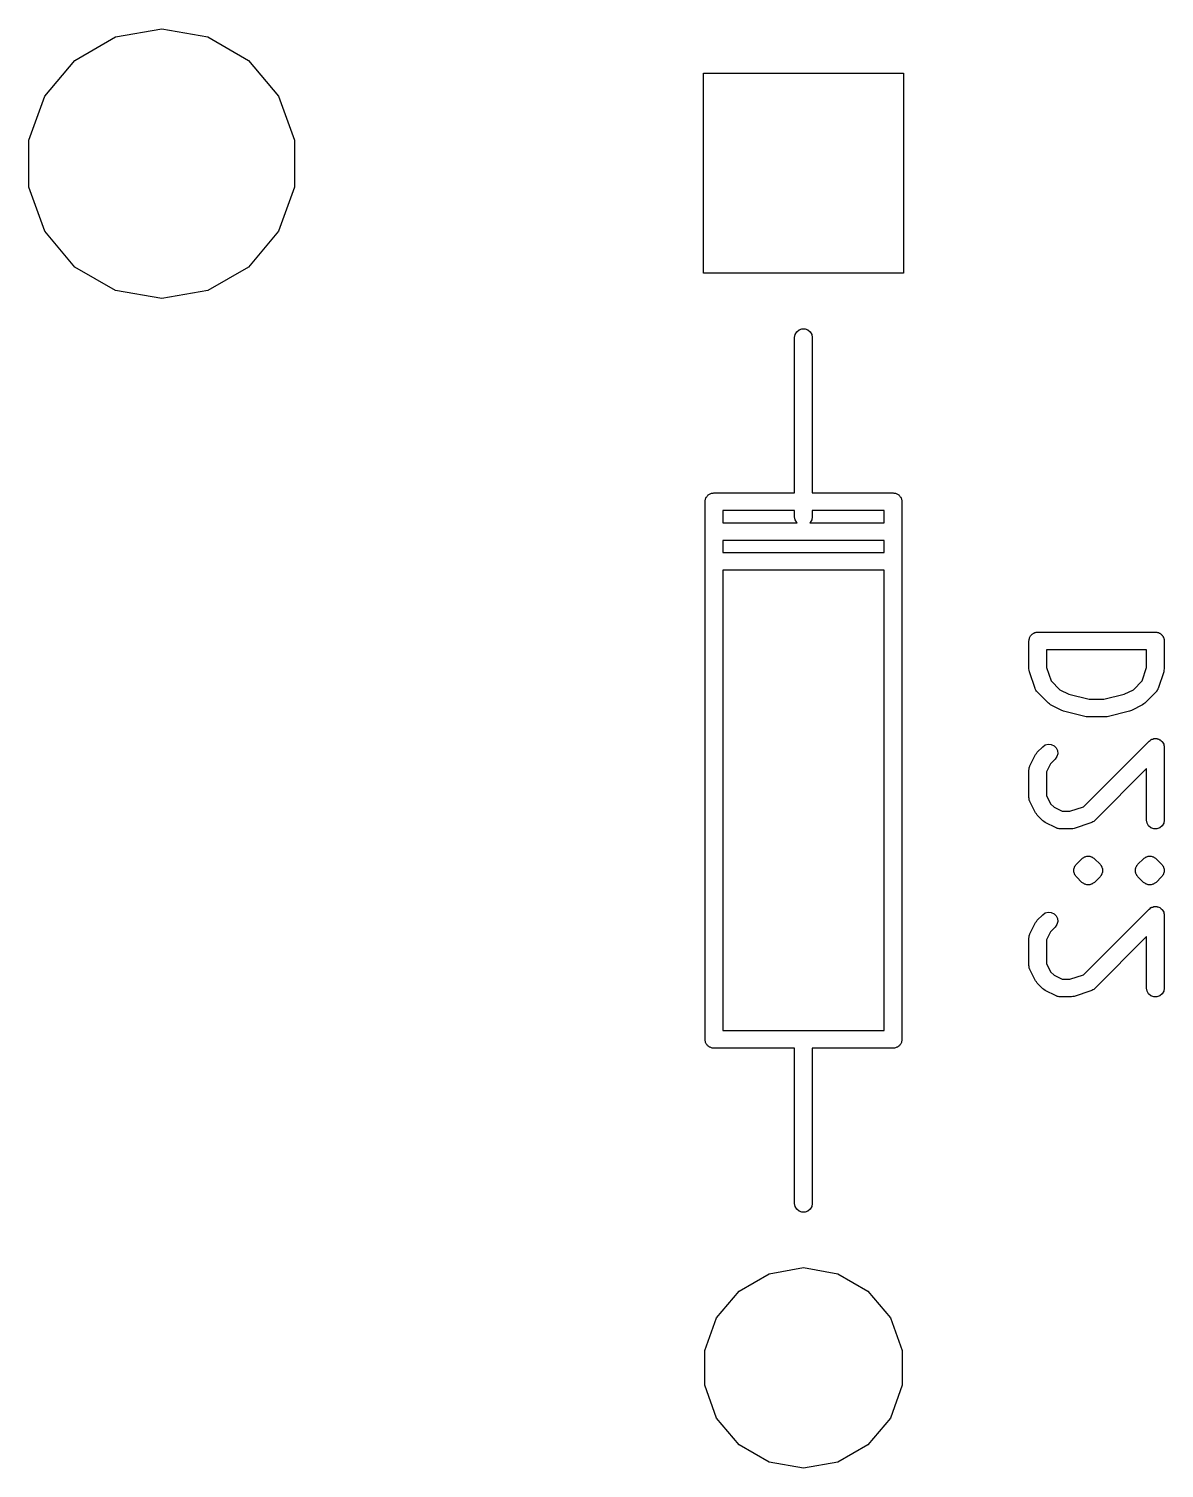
# Model space of a CAD drawing. Extents: x 17 to 274, y -105 to -6.
# Drawn here: x 61.41 to 71.06, y -66.01 to -53.77 of the extents above; entities that cross this region are included whole.
import ezdxf

# ---------------------------------------------------------------- set-up
doc = ezdxf.new("R2010")
doc.units = 0
doc.header["$MEASUREMENT"] = 0
doc.layers.add('BLACK', color=7, linetype='CONTINUOUS')

msp = doc.modelspace()

# ---------------------------------------------------------------- linework, layer by layer
at = {"layer": 'Black'}
for p, q in [((61.8025, -54.0411), (62.1476, -53.8418)), ((62.1476, -53.8418), (62.54, -53.7726)), ((62.54, -53.7726), (62.9324, -53.8418)), ((62.9324, -53.8418), (63.2775, -54.0411)), ((61.5464, -54.3463), (61.8025, -54.0411)), ((63.2775, -54.0411), (63.5336, -54.3463)), ((67.1478, -55.8501), (67.1478, -54.1509)), ((67.1478, -54.1509), (68.8471, -54.1509)), ((68.8471, -54.1509), (68.8471, -55.8501)), ((61.4101, -54.7208), (61.5464, -54.3463)), ((63.5336, -54.3463), (63.6699, -54.7208)), ((61.4101, -55.1192), (61.4101, -54.7208)), ((63.6699, -54.7208), (63.6699, -55.1192)), ((61.5464, -55.4937), (61.4101, -55.1192)), ((63.6699, -55.1192), (63.5336, -55.4937)), ((61.8025, -55.7989), (61.5464, -55.4937)), ((63.5336, -55.4937), (63.2775, -55.7989)), ((62.1476, -55.9982), (61.8025, -55.7989)), ((63.2775, -55.7989), (62.9324, -55.9982)), ((68.8471, -55.8501), (67.1478, -55.8501)), ((62.54, -56.0674), (62.1476, -55.9982)), ((62.9324, -55.9982), (62.54, -56.0674)), ((67.9225, -56.3975), (67.927, -56.3719)), ((67.9225, -57.7195), (67.9225, -56.3975)), ((67.927, -56.3719), (67.94, -56.3493)), ((67.94, -56.3493), (67.96, -56.3326)), ((67.96, -56.3326), (67.9844, -56.3237)), ((67.9844, -56.3237), (68.0105, -56.3237)), ((68.0105, -56.3237), (68.035, -56.3326)), ((68.035, -56.3326), (68.0549, -56.3493)), ((68.0549, -56.3493), (68.0679, -56.3719)), ((68.0679, -56.3719), (68.0725, -56.3975)), ((68.0725, -56.3975), (68.0725, -57.7195)), ((67.1616, -57.7815), (67.1638, -57.7753)), ((67.1638, -57.7753), (67.165, -57.7689)), ((67.165, -57.7689), (67.1683, -57.7632)), ((67.1683, -57.7632), (67.1705, -57.757)), ((67.1705, -57.757), (67.1747, -57.752)), ((67.1747, -57.752), (67.178, -57.7463)), ((67.178, -57.7463), (67.183, -57.7421)), ((67.183, -57.7421), (67.1873, -57.7371)), ((67.1873, -57.7371), (67.1929, -57.7338)), ((67.1929, -57.7338), (67.198, -57.7296)), ((67.198, -57.7296), (67.2041, -57.7273)), ((67.2041, -57.7273), (67.2098, -57.724)), ((67.2098, -57.724), (67.2163, -57.7229)), ((67.2163, -57.7229), (67.2224, -57.7207)), ((67.2224, -57.7207), (67.229, -57.7207)), ((67.229, -57.7207), (67.2355, -57.7195)), ((67.2355, -57.7195), (67.9225, -57.7195)), ((68.0725, -57.7195), (68.7595, -57.7195)), ((68.7595, -57.7195), (68.7659, -57.7207)), ((68.7659, -57.7207), (68.7725, -57.7207)), ((68.7725, -57.7207), (68.7787, -57.7229)), ((68.7787, -57.7229), (68.7851, -57.724)), ((68.7851, -57.724), (68.7908, -57.7273)), ((68.7908, -57.7273), (68.797, -57.7296)), ((68.797, -57.7296), (68.802, -57.7338)), ((68.802, -57.7338), (68.8077, -57.7371)), ((68.8077, -57.7371), (68.8119, -57.7421)), ((68.8119, -57.7421), (68.8169, -57.7463)), ((68.8169, -57.7463), (68.8202, -57.752)), ((68.8202, -57.752), (68.8244, -57.757)), ((68.8244, -57.757), (68.8267, -57.7632)), ((68.8267, -57.7632), (68.8299, -57.7689)), ((68.8299, -57.7689), (68.8311, -57.7753)), ((68.8311, -57.7753), (68.8333, -57.7815)), ((67.1605, -57.7945), (67.1616, -57.7881)), ((67.1605, -62.3665), (67.1605, -57.7945)), ((67.1616, -57.7881), (67.1616, -57.7815)), ((67.3105, -57.8695), (67.3105, -57.9735)), ((67.9225, -57.8695), (67.3105, -57.8695)), ((67.9225, -57.9215), (67.9225, -57.8695)), ((68.0725, -57.8695), (68.0725, -57.9215)), ((68.6845, -57.8695), (68.0725, -57.8695)), ((68.6845, -57.9735), (68.6845, -57.8695)), ((68.8333, -57.7815), (68.8333, -57.7881)), ((68.8333, -57.7881), (68.8345, -57.7945)), ((68.8345, -57.7945), (68.8345, -62.3665)), ((67.3105, -57.9735), (67.9445, -57.9735)), ((67.927, -57.9472), (67.9225, -57.9215)), ((67.94, -57.9697), (67.927, -57.9472)), ((67.9445, -57.9735), (67.94, -57.9697)), ((68.0549, -57.9697), (68.0504, -57.9735)), ((68.0504, -57.9735), (68.6845, -57.9735)), ((68.0679, -57.9472), (68.0549, -57.9697)), ((68.0725, -57.9215), (68.0679, -57.9472)), ((67.3105, -58.1235), (67.3105, -58.2275)), ((68.6845, -58.1235), (67.3105, -58.1235)), ((68.6845, -58.2275), (68.6845, -58.1235)), ((67.3105, -58.2275), (68.6845, -58.2275)), ((67.3105, -58.3775), (67.3105, -62.2915)), ((68.6845, -58.3775), (67.3105, -58.3775)), ((68.6845, -62.2915), (68.6845, -58.3775)), ((69.9148, -58.9781), (69.916, -58.9717)), ((69.9148, -59.2162), (69.9148, -58.9781)), ((69.916, -58.9651), (69.9182, -58.9589)), ((69.916, -58.9717), (69.916, -58.9651)), ((69.9182, -58.9589), (69.9194, -58.9525)), ((69.9194, -58.9525), (69.9226, -58.9468)), ((69.9226, -58.9468), (69.9249, -58.9406)), ((69.9249, -58.9406), (69.9291, -58.9356)), ((69.9291, -58.9356), (69.9324, -58.9299)), ((69.9324, -58.9299), (69.9374, -58.9257)), ((69.9374, -58.9257), (69.9416, -58.9207)), ((69.9416, -58.9207), (69.9473, -58.9174)), ((69.9473, -58.9174), (69.9523, -58.9132)), ((69.9523, -58.9132), (69.9585, -58.9109)), ((69.9585, -58.9109), (69.9642, -58.9077)), ((69.9642, -58.9077), (69.9706, -58.9065)), ((69.9706, -58.9065), (69.9768, -58.9043)), ((69.9768, -58.9043), (69.9834, -58.9043)), ((69.9834, -58.9043), (69.9898, -58.9031)), ((69.9898, -58.9031), (70.9898, -58.9031)), ((70.9898, -58.9031), (70.9963, -58.9043)), ((70.9963, -58.9043), (71.0029, -58.9043)), ((71.0029, -58.9043), (71.009, -58.9065)), ((71.009, -58.9065), (71.0155, -58.9077)), ((71.0155, -58.9077), (71.0212, -58.9109)), ((71.0212, -58.9109), (71.0273, -58.9132)), ((71.0273, -58.9132), (71.0324, -58.9174)), ((71.0324, -58.9174), (71.038, -58.9207)), ((71.038, -58.9207), (71.0423, -58.9257)), ((71.0423, -58.9257), (71.0473, -58.9299)), ((71.0473, -58.9299), (71.0506, -58.9356)), ((71.0506, -58.9356), (71.0548, -58.9406)), ((71.0548, -58.9406), (71.057, -58.9468)), ((71.057, -58.9468), (71.0603, -58.9525)), ((71.0603, -58.9525), (71.0615, -58.9589)), ((71.0615, -58.9589), (71.0637, -58.9651)), ((71.0637, -58.9651), (71.0637, -58.9717)), ((71.0637, -58.9717), (71.0648, -58.9781)), ((71.0648, -58.9781), (71.0648, -59.2162)), ((70.0648, -59.0531), (70.0648, -59.2041)), ((70.9148, -59.0531), (70.0648, -59.0531)), ((70.9148, -59.2041), (70.9148, -59.0531)), ((69.9169, -59.2281), (69.9148, -59.2162)), ((69.9187, -59.24), (69.9169, -59.2281)), ((69.9663, -59.3828), (69.9187, -59.24)), ((70.0648, -59.2041), (70.103, -59.3186)), ((70.8767, -59.3186), (70.9148, -59.2041)), ((71.061, -59.24), (71.0134, -59.3828)), ((71.0628, -59.2281), (71.061, -59.24)), ((71.0648, -59.2162), (71.0628, -59.2281)), ((70.103, -59.3186), (70.1771, -59.3927)), ((70.8026, -59.3927), (70.8767, -59.3186)), ((69.9684, -59.3866), (69.9663, -59.3828)), ((69.9695, -59.3908), (69.9684, -59.3866)), ((69.9745, -59.398), (69.9695, -59.3908)), ((69.9787, -59.4057), (69.9745, -59.398)), ((69.9819, -59.4086), (69.9787, -59.4057)), ((69.9844, -59.4121), (69.9819, -59.4086)), ((70.0797, -59.5074), (69.9844, -59.4121)), ((70.1771, -59.3927), (70.2541, -59.4312)), ((70.2541, -59.4312), (70.4276, -59.4746)), ((70.4276, -59.4746), (70.552, -59.4746)), ((70.552, -59.4746), (70.7256, -59.4312)), ((70.7256, -59.4312), (70.8026, -59.3927)), ((70.9953, -59.4121), (70.9, -59.5074)), ((70.9977, -59.4086), (70.9953, -59.4121)), ((71.001, -59.4057), (70.9977, -59.4086)), ((71.0052, -59.398), (71.001, -59.4057)), ((71.0102, -59.3908), (71.0052, -59.398)), ((71.0113, -59.3866), (71.0102, -59.3908)), ((71.0134, -59.3828), (71.0113, -59.3866)), ((70.0895, -59.5143), (70.0797, -59.5074)), ((70.0992, -59.5214), (70.0895, -59.5143)), ((70.1944, -59.569), (70.0992, -59.5214)), ((70.2023, -59.5714), (70.1944, -59.569)), ((70.2097, -59.5747), (70.2023, -59.5714)), ((70.4002, -59.6223), (70.2097, -59.5747)), ((70.7699, -59.5747), (70.5795, -59.6223)), ((70.7774, -59.5714), (70.7699, -59.5747)), ((70.7853, -59.569), (70.7774, -59.5714)), ((70.8805, -59.5214), (70.7853, -59.569)), ((70.8902, -59.5142), (70.8805, -59.5214)), ((70.9, -59.5074), (70.8902, -59.5142)), ((70.4094, -59.623), (70.4002, -59.6223)), ((70.4184, -59.6246), (70.4094, -59.623)), ((70.5613, -59.6246), (70.4184, -59.6246)), ((70.5703, -59.623), (70.5613, -59.6246)), ((70.5795, -59.6223), (70.5703, -59.623)), ((70.0534, -59.8625), (70.0785, -59.8558)), ((70.0785, -59.8558), (70.1045, -59.8581)), ((70.3779, -60.3888), (70.9368, -59.8299)), ((70.9368, -59.8299), (70.9448, -59.8242)), ((70.9448, -59.8242), (70.9523, -59.8179)), ((70.9523, -59.8179), (70.9554, -59.8168)), ((70.9554, -59.8168), (70.9581, -59.8149)), ((70.9581, -59.8149), (70.9676, -59.8124)), ((70.9676, -59.8124), (70.9768, -59.809)), ((70.9768, -59.809), (70.9801, -59.809)), ((70.9801, -59.809), (70.9833, -59.8082)), ((70.9833, -59.8082), (70.9931, -59.809)), ((70.9931, -59.809), (71.0029, -59.809)), ((71.0029, -59.809), (71.006, -59.8102)), ((71.006, -59.8102), (71.0093, -59.8105)), ((71.0093, -59.8105), (71.0181, -59.8146)), ((71.0181, -59.8146), (71.0273, -59.8179)), ((71.0273, -59.8179), (71.0299, -59.8201)), ((71.0299, -59.8201), (71.0329, -59.8215)), ((71.0329, -59.8215), (71.0398, -59.8284)), ((71.0398, -59.8284), (71.0473, -59.8347)), ((71.0473, -59.8347), (71.0489, -59.8375)), ((71.0489, -59.8375), (71.0513, -59.8399)), ((71.0513, -59.8399), (71.0554, -59.8488)), ((71.0554, -59.8488), (71.0603, -59.8572)), ((71.0603, -59.8572), (71.0609, -59.8605)), ((69.9228, -60.0398), (69.9704, -59.9446)), ((69.9704, -59.9446), (69.9775, -59.9349)), ((69.9775, -59.9349), (69.9844, -59.9251)), ((69.9844, -59.9251), (70.032, -59.8775)), ((70.032, -59.8775), (70.0534, -59.8625)), ((70.1045, -59.8581), (70.1281, -59.8691)), ((70.1281, -59.8691), (70.1465, -59.8875)), ((70.1531, -59.9622), (70.1381, -59.9836)), ((70.1465, -59.8875), (70.1575, -59.9111)), ((70.1598, -59.9371), (70.1531, -59.9622)), ((70.1575, -59.9111), (70.1598, -59.9371)), ((71.0609, -59.8605), (71.0623, -59.8635)), ((71.0623, -59.8635), (71.0631, -59.8733)), ((71.0631, -59.8733), (71.0648, -59.8829)), ((71.0648, -59.8829), (71.0648, -60.5019)), ((69.9148, -60.0734), (69.9156, -60.0691)), ((69.9148, -60.3115), (69.9148, -60.0734)), ((69.9153, -60.0648), (69.9178, -60.0564)), ((69.9156, -60.0691), (69.9153, -60.0648)), ((69.9178, -60.0564), (69.9194, -60.0477)), ((69.9194, -60.0477), (69.9215, -60.044)), ((69.9215, -60.044), (69.9228, -60.0398)), ((70.0991, -60.0226), (70.0648, -60.0911)), ((70.0648, -60.0911), (70.0648, -60.2938)), ((70.1381, -59.9836), (70.0991, -60.0226)), ((70.9148, -60.064), (70.4714, -60.5074)), ((70.9148, -60.5019), (70.9148, -60.064)), ((69.9156, -60.3157), (69.9148, -60.3115)), ((69.9153, -60.32), (69.9156, -60.3157)), ((69.9178, -60.3285), (69.9153, -60.32)), ((69.9194, -60.3371), (69.9178, -60.3285)), ((69.9215, -60.3409), (69.9194, -60.3371)), ((69.9228, -60.345), (69.9215, -60.3409)), ((69.9704, -60.4403), (69.9228, -60.345)), ((70.0648, -60.2938), (70.0991, -60.3623)), ((69.9775, -60.4499), (69.9704, -60.4403)), ((69.9844, -60.4597), (69.9775, -60.4499)), ((70.032, -60.5074), (69.9844, -60.4597)), ((70.0991, -60.3623), (70.1295, -60.3927)), ((70.1295, -60.3927), (70.198, -60.4269)), ((70.198, -60.4269), (70.2634, -60.4269)), ((70.2634, -60.4269), (70.3779, -60.3888)), ((70.0419, -60.5142), (70.032, -60.5074)), ((70.0515, -60.5214), (70.0419, -60.5142)), ((70.1468, -60.569), (70.0515, -60.5214)), ((70.1509, -60.5703), (70.1468, -60.569)), ((70.1547, -60.5724), (70.1509, -60.5703)), ((70.1633, -60.574), (70.1547, -60.5724)), ((70.1717, -60.5765), (70.1633, -60.574)), ((70.1761, -60.5762), (70.1717, -60.5765)), ((70.1803, -60.5769), (70.1761, -60.5762)), ((70.2756, -60.5769), (70.1803, -60.5769)), ((70.2874, -60.5749), (70.2756, -60.5769)), ((70.2993, -60.5731), (70.2874, -60.5749)), ((70.4421, -60.5255), (70.2993, -60.5731)), ((70.4459, -60.5234), (70.4421, -60.5255)), ((70.4501, -60.5223), (70.4459, -60.5234)), ((70.4573, -60.5173), (70.4501, -60.5223)), ((70.465, -60.5131), (70.4573, -60.5173)), ((70.4679, -60.5098), (70.465, -60.5131)), ((70.4714, -60.5074), (70.4679, -60.5098)), ((70.9194, -60.5276), (70.9148, -60.5019)), ((70.9324, -60.5502), (70.9194, -60.5276)), ((70.9523, -60.5669), (70.9324, -60.5502)), ((70.9768, -60.5758), (70.9523, -60.5669)), ((71.0029, -60.5758), (70.9768, -60.5758)), ((71.0273, -60.5669), (71.0029, -60.5758)), ((71.0473, -60.5502), (71.0273, -60.5669)), ((71.0603, -60.5276), (71.0473, -60.5502)), ((71.0648, -60.5019), (71.0603, -60.5276)), ((70.3178, -60.8775), (70.3654, -60.8299)), ((70.3654, -60.8299), (70.3708, -60.8261)), ((70.3708, -60.8261), (70.3754, -60.8215)), ((70.3754, -60.8215), (70.3813, -60.8187)), ((70.3813, -60.8187), (70.3867, -60.8149)), ((70.3867, -60.8149), (70.3931, -60.8132)), ((70.3931, -60.8132), (70.399, -60.8105)), ((70.399, -60.8105), (70.4055, -60.8099)), ((70.4055, -60.8099), (70.4119, -60.8082)), ((70.4119, -60.8082), (70.4184, -60.8088)), ((70.4184, -60.8088), (70.4249, -60.8082)), ((70.4249, -60.8082), (70.4313, -60.8099)), ((70.4313, -60.8099), (70.4378, -60.8105)), ((70.4378, -60.8105), (70.4438, -60.8132)), ((70.4438, -60.8132), (70.4501, -60.8149)), ((70.4501, -60.8149), (70.4555, -60.8187)), ((70.4555, -60.8187), (70.4614, -60.8215)), ((70.4614, -60.8215), (70.4661, -60.8261)), ((70.4661, -60.8261), (70.4714, -60.8299)), ((70.4714, -60.8299), (70.5191, -60.8775)), ((70.8416, -60.8775), (70.8892, -60.8299)), ((70.8892, -60.8299), (70.8946, -60.8261)), ((70.8946, -60.8261), (70.8992, -60.8215)), ((70.8992, -60.8215), (70.9052, -60.8187)), ((70.9052, -60.8187), (70.9105, -60.8149)), ((70.9105, -60.8149), (70.9169, -60.8132)), ((70.9169, -60.8132), (70.9228, -60.8105)), ((70.9228, -60.8105), (70.9294, -60.8099)), ((70.9294, -60.8099), (70.9357, -60.8082)), ((70.9357, -60.8082), (70.9422, -60.8088)), ((70.9422, -60.8088), (70.9488, -60.8082)), ((70.9488, -60.8082), (70.9551, -60.8099)), ((70.9551, -60.8099), (70.9616, -60.8105)), ((70.9616, -60.8105), (70.9676, -60.8132)), ((70.9676, -60.8132), (70.9739, -60.8149)), ((70.9739, -60.8149), (70.9793, -60.8187)), ((70.9793, -60.8187), (70.9852, -60.8215)), ((70.9852, -60.8215), (70.9899, -60.8261)), ((70.9899, -60.8261), (70.9953, -60.8299)), ((70.9953, -60.8299), (71.0429, -60.8775)), ((70.2961, -60.924), (70.2969, -60.9208)), ((70.2967, -60.9305), (70.2961, -60.924)), ((70.2961, -60.9371), (70.2967, -60.9305)), ((70.2969, -60.9402), (70.2961, -60.9371)), ((70.2969, -60.9175), (70.2981, -60.9144)), ((70.2969, -60.9208), (70.2969, -60.9175)), ((70.2969, -60.9435), (70.2969, -60.9402)), ((70.2981, -60.9466), (70.2969, -60.9435)), ((70.2981, -60.9144), (70.2983, -60.9111)), ((70.2983, -60.9499), (70.2981, -60.9466)), ((70.2983, -60.9111), (70.3011, -60.9052)), ((70.3011, -60.9559), (70.2983, -60.9499)), ((70.3011, -60.9052), (70.3028, -60.8988)), ((70.3028, -60.9622), (70.3011, -60.9559)), ((70.3028, -60.8988), (70.3047, -60.8961)), ((70.3047, -60.8961), (70.3058, -60.893)), ((70.3058, -60.893), (70.308, -60.8905)), ((70.308, -60.8905), (70.3094, -60.8875)), ((70.3094, -60.8875), (70.314, -60.8829)), ((70.314, -60.8829), (70.3178, -60.8775)), ((70.5191, -60.8775), (70.5228, -60.8829)), ((70.5228, -60.8829), (70.5275, -60.8875)), ((70.5275, -60.8875), (70.5289, -60.8905)), ((70.5289, -60.8905), (70.531, -60.893)), ((70.531, -60.893), (70.5321, -60.8961)), ((70.5321, -60.8961), (70.534, -60.8988)), ((70.534, -60.8988), (70.5357, -60.9052)), ((70.5357, -60.9559), (70.534, -60.9622)), ((70.5357, -60.9052), (70.5385, -60.9111)), ((70.5385, -60.9499), (70.5357, -60.9559)), ((70.5385, -60.9111), (70.5388, -60.9144)), ((70.5388, -60.9466), (70.5385, -60.9499)), ((70.5388, -60.9144), (70.5399, -60.9175)), ((70.5399, -60.9435), (70.5388, -60.9466)), ((70.5399, -60.9175), (70.5399, -60.9208)), ((70.5399, -60.9208), (70.5407, -60.924)), ((70.5407, -60.9371), (70.5399, -60.9402)), ((70.5399, -60.9402), (70.5399, -60.9435)), ((70.5407, -60.924), (70.5402, -60.9305)), ((70.5402, -60.9305), (70.5407, -60.9371)), ((70.8199, -60.924), (70.8207, -60.9208)), ((70.8205, -60.9305), (70.8199, -60.924)), ((70.8199, -60.9371), (70.8205, -60.9305)), ((70.8207, -60.9402), (70.8199, -60.9371)), ((70.8207, -60.9175), (70.8219, -60.9144)), ((70.8207, -60.9208), (70.8207, -60.9175)), ((70.8207, -60.9435), (70.8207, -60.9402)), ((70.8219, -60.9466), (70.8207, -60.9435)), ((70.8219, -60.9144), (70.8222, -60.9111)), ((70.8222, -60.9499), (70.8219, -60.9466)), ((70.8222, -60.9111), (70.8249, -60.9052)), ((70.8249, -60.9559), (70.8222, -60.9499)), ((70.8249, -60.9052), (70.8266, -60.8988)), ((70.8266, -60.9622), (70.8249, -60.9559)), ((70.8266, -60.8988), (70.8285, -60.8961)), ((70.8285, -60.8961), (70.8297, -60.893)), ((70.8297, -60.893), (70.8318, -60.8905)), ((70.8318, -60.8905), (70.8332, -60.8875)), ((70.8332, -60.8875), (70.8378, -60.8829)), ((70.8378, -60.8829), (70.8416, -60.8775)), ((71.0429, -60.8775), (71.0466, -60.8829)), ((71.0466, -60.8829), (71.0513, -60.8875)), ((71.0513, -60.8875), (71.0527, -60.8905)), ((71.0527, -60.8905), (71.0548, -60.893)), ((71.0548, -60.893), (71.0559, -60.8961)), ((71.0559, -60.8961), (71.0578, -60.8988)), ((71.0578, -60.8988), (71.0595, -60.9052)), ((71.0595, -60.9559), (71.0578, -60.9622)), ((71.0595, -60.9052), (71.0623, -60.9111)), ((71.0623, -60.9499), (71.0595, -60.9559)), ((71.0623, -60.9111), (71.0626, -60.9144)), ((71.0626, -60.9466), (71.0623, -60.9499)), ((71.0626, -60.9144), (71.0637, -60.9175)), ((71.0637, -60.9435), (71.0626, -60.9466)), ((71.0637, -60.9175), (71.0637, -60.9208)), ((71.0637, -60.9208), (71.0646, -60.924)), ((71.0646, -60.9371), (71.0637, -60.9402)), ((71.0637, -60.9402), (71.0637, -60.9435)), ((71.0646, -60.924), (71.064, -60.9305)), ((71.064, -60.9305), (71.0646, -60.9371)), ((70.3047, -60.9649), (70.3028, -60.9622)), ((70.3058, -60.968), (70.3047, -60.9649)), ((70.308, -60.9705), (70.3058, -60.968)), ((70.3094, -60.9735), (70.308, -60.9705)), ((70.314, -60.9782), (70.3094, -60.9735)), ((70.3178, -60.9836), (70.314, -60.9782)), ((70.3654, -61.0312), (70.3178, -60.9836)), ((70.3708, -61.0349), (70.3654, -61.0312)), ((70.3754, -61.0396), (70.3708, -61.0349)), ((70.3813, -61.0423), (70.3754, -61.0396)), ((70.3867, -61.0461), (70.3813, -61.0423)), ((70.3931, -61.0478), (70.3867, -61.0461)), ((70.399, -61.0506), (70.3931, -61.0478)), ((70.4055, -61.0512), (70.399, -61.0506)), ((70.4119, -61.0529), (70.4055, -61.0512)), ((70.4184, -61.0523), (70.4119, -61.0529)), ((70.4249, -61.0529), (70.4184, -61.0523)), ((70.4313, -61.0512), (70.4249, -61.0529)), ((70.4378, -61.0506), (70.4313, -61.0512)), ((70.4438, -61.0478), (70.4378, -61.0506)), ((70.4501, -61.0461), (70.4438, -61.0478)), ((70.4555, -61.0423), (70.4501, -61.0461)), ((70.4614, -61.0396), (70.4555, -61.0423)), ((70.4661, -61.0349), (70.4614, -61.0396)), ((70.4714, -61.0312), (70.4661, -61.0349)), ((70.5191, -60.9836), (70.4714, -61.0312)), ((70.5228, -60.9782), (70.5191, -60.9836)), ((70.5275, -60.9735), (70.5228, -60.9782)), ((70.5289, -60.9705), (70.5275, -60.9735)), ((70.531, -60.968), (70.5289, -60.9705)), ((70.5321, -60.9649), (70.531, -60.968)), ((70.534, -60.9622), (70.5321, -60.9649)), ((70.8285, -60.9649), (70.8266, -60.9622)), ((70.8297, -60.968), (70.8285, -60.9649)), ((70.8318, -60.9705), (70.8297, -60.968)), ((70.8332, -60.9735), (70.8318, -60.9705)), ((70.8378, -60.9782), (70.8332, -60.9735)), ((70.8416, -60.9836), (70.8378, -60.9782)), ((70.8892, -61.0312), (70.8416, -60.9836)), ((70.8946, -61.0349), (70.8892, -61.0312)), ((70.8992, -61.0396), (70.8946, -61.0349)), ((70.9052, -61.0423), (70.8992, -61.0396)), ((70.9105, -61.0461), (70.9052, -61.0423)), ((70.9169, -61.0478), (70.9105, -61.0461)), ((70.9228, -61.0506), (70.9169, -61.0478)), ((70.9294, -61.0512), (70.9228, -61.0506)), ((70.9357, -61.0529), (70.9294, -61.0512)), ((70.9422, -61.0523), (70.9357, -61.0529)), ((70.9488, -61.0529), (70.9422, -61.0523)), ((70.9551, -61.0512), (70.9488, -61.0529)), ((70.9616, -61.0506), (70.9551, -61.0512)), ((70.9676, -61.0478), (70.9616, -61.0506)), ((70.9739, -61.0461), (70.9676, -61.0478)), ((70.9793, -61.0423), (70.9739, -61.0461)), ((70.9852, -61.0396), (70.9793, -61.0423)), ((70.9899, -61.0349), (70.9852, -61.0396)), ((70.9953, -61.0312), (70.9899, -61.0349)), ((71.0429, -60.9836), (70.9953, -61.0312)), ((71.0466, -60.9782), (71.0429, -60.9836)), ((71.0513, -60.9735), (71.0466, -60.9782)), ((71.0527, -60.9705), (71.0513, -60.9735)), ((71.0548, -60.968), (71.0527, -60.9705)), ((71.0559, -60.9649), (71.0548, -60.968)), ((71.0578, -60.9622), (71.0559, -60.9649)), ((69.9844, -61.3537), (70.032, -61.3061)), ((70.032, -61.3061), (70.0534, -61.2911)), ((70.0534, -61.2911), (70.0785, -61.2844)), ((70.0785, -61.2844), (70.1045, -61.2866)), ((70.1045, -61.2866), (70.1281, -61.2977)), ((70.1281, -61.2977), (70.1465, -61.3161)), ((70.1465, -61.3161), (70.1575, -61.3397)), ((70.3779, -61.8173), (70.9368, -61.2584)), ((70.9368, -61.2584), (70.9448, -61.2528)), ((70.9448, -61.2528), (70.9523, -61.2465)), ((70.9523, -61.2465), (70.9554, -61.2454)), ((70.9554, -61.2454), (70.9581, -61.2435)), ((70.9581, -61.2435), (70.9676, -61.241)), ((70.9676, -61.241), (70.9768, -61.2376)), ((70.9768, -61.2376), (70.9801, -61.2376)), ((70.9801, -61.2376), (70.9833, -61.2368)), ((70.9833, -61.2368), (70.9931, -61.2376)), ((70.9931, -61.2376), (71.0029, -61.2376)), ((71.0029, -61.2376), (71.006, -61.2387)), ((71.006, -61.2387), (71.0093, -61.239)), ((71.0093, -61.239), (71.0181, -61.2432)), ((71.0181, -61.2432), (71.0273, -61.2465)), ((71.0273, -61.2465), (71.0299, -61.2486)), ((71.0299, -61.2486), (71.0329, -61.25)), ((71.0329, -61.25), (71.0398, -61.257)), ((71.0398, -61.257), (71.0473, -61.2633)), ((71.0473, -61.2633), (71.0489, -61.2661)), ((71.0489, -61.2661), (71.0513, -61.2685)), ((71.0513, -61.2685), (71.0554, -61.2773)), ((71.0554, -61.2773), (71.0603, -61.2858)), ((71.0603, -61.2858), (71.0609, -61.2891)), ((71.0609, -61.2891), (71.0623, -61.2921)), ((71.0623, -61.2921), (71.0631, -61.3018)), ((71.0631, -61.3018), (71.0648, -61.3115)), ((71.0648, -61.3115), (71.0648, -61.9305)), ((69.9228, -61.4684), (69.9704, -61.3732)), ((69.9704, -61.3732), (69.9775, -61.3635)), ((69.9775, -61.3635), (69.9844, -61.3537)), ((70.1381, -61.4121), (70.0991, -61.4511)), ((70.1531, -61.3908), (70.1381, -61.4121)), ((70.1598, -61.3656), (70.1531, -61.3908)), ((70.1575, -61.3397), (70.1598, -61.3656)), ((69.9148, -61.5019), (69.9156, -61.4977)), ((69.9148, -61.74), (69.9148, -61.5019)), ((69.9153, -61.4934), (69.9178, -61.485)), ((69.9156, -61.4977), (69.9153, -61.4934)), ((69.9178, -61.485), (69.9194, -61.4763)), ((69.9194, -61.4763), (69.9215, -61.4725)), ((69.9215, -61.4725), (69.9228, -61.4684)), ((70.0991, -61.4511), (70.0648, -61.5197)), ((70.0648, -61.5197), (70.0648, -61.7223)), ((70.9148, -61.4925), (70.4714, -61.9359)), ((70.9148, -61.9305), (70.9148, -61.4925)), ((69.9156, -61.7443), (69.9148, -61.74)), ((69.9153, -61.7486), (69.9156, -61.7443)), ((69.9178, -61.757), (69.9153, -61.7486)), ((69.9194, -61.7657), (69.9178, -61.757)), ((69.9215, -61.7694), (69.9194, -61.7657)), ((69.9228, -61.7736), (69.9215, -61.7694)), ((69.9704, -61.8688), (69.9228, -61.7736)), ((70.0648, -61.7223), (70.0991, -61.7909)), ((70.0991, -61.7909), (70.1295, -61.8213)), ((69.9775, -61.8785), (69.9704, -61.8688)), ((69.9844, -61.8883), (69.9775, -61.8785)), ((70.032, -61.9359), (69.9844, -61.8883)), ((70.0419, -61.9428), (70.032, -61.9359)), ((70.1295, -61.8213), (70.198, -61.8555)), ((70.198, -61.8555), (70.2634, -61.8555)), ((70.2634, -61.8555), (70.3779, -61.8173)), ((70.4679, -61.9384), (70.465, -61.9416)), ((70.4714, -61.9359), (70.4679, -61.9384)), ((70.9194, -61.9562), (70.9148, -61.9305)), ((71.0648, -61.9305), (71.0603, -61.9562)), ((70.0515, -61.95), (70.0419, -61.9428)), ((70.1468, -61.9976), (70.0515, -61.95)), ((70.1509, -61.9988), (70.1468, -61.9976)), ((70.1547, -62.001), (70.1509, -61.9988)), ((70.1633, -62.0025), (70.1547, -62.001)), ((70.1717, -62.005), (70.1633, -62.0025)), ((70.1761, -62.0048), (70.1717, -62.005)), ((70.1803, -62.0055), (70.1761, -62.0048)), ((70.2756, -62.0055), (70.1803, -62.0055)), ((70.2874, -62.0034), (70.2756, -62.0055)), ((70.2993, -62.0017), (70.2874, -62.0034)), ((70.4421, -61.9541), (70.2993, -62.0017)), ((70.4459, -61.952), (70.4421, -61.9541)), ((70.4501, -61.9509), (70.4459, -61.952)), ((70.4573, -61.9458), (70.4501, -61.9509)), ((70.465, -61.9416), (70.4573, -61.9458)), ((70.9324, -61.9787), (70.9194, -61.9562)), ((70.9523, -61.9955), (70.9324, -61.9787)), ((70.9768, -62.0044), (70.9523, -61.9955)), ((71.0029, -62.0044), (70.9768, -62.0044)), ((71.0273, -61.9955), (71.0029, -62.0044)), ((71.0473, -61.9787), (71.0273, -61.9955)), ((71.0603, -61.9562), (71.0473, -61.9787)), ((67.3105, -62.2915), (68.6845, -62.2915)), ((67.1616, -62.373), (67.1605, -62.3665)), ((67.1616, -62.3795), (67.1616, -62.373)), ((67.1638, -62.3857), (67.1616, -62.3795)), ((67.165, -62.3922), (67.1638, -62.3857)), ((67.1683, -62.3979), (67.165, -62.3922)), ((67.1705, -62.404), (67.1683, -62.3979)), ((67.1747, -62.409), (67.1705, -62.404)), ((67.178, -62.4147), (67.1747, -62.409)), ((67.183, -62.4189), (67.178, -62.4147)), ((67.1873, -62.424), (67.183, -62.4189)), ((67.1929, -62.4273), (67.1873, -62.424)), ((67.198, -62.4315), (67.1929, -62.4273)), ((68.802, -62.4273), (68.797, -62.4315)), ((68.8077, -62.424), (68.802, -62.4273)), ((68.8119, -62.4189), (68.8077, -62.424)), ((68.8169, -62.4147), (68.8119, -62.4189)), ((68.8202, -62.409), (68.8169, -62.4147)), ((68.8244, -62.404), (68.8202, -62.409)), ((68.8267, -62.3979), (68.8244, -62.404)), ((68.8299, -62.3922), (68.8267, -62.3979)), ((68.8311, -62.3857), (68.8299, -62.3922)), ((68.8333, -62.3795), (68.8311, -62.3857)), ((68.8345, -62.3665), (68.8333, -62.373)), ((68.8333, -62.373), (68.8333, -62.3795)), ((67.2041, -62.4337), (67.198, -62.4315)), ((67.2098, -62.437), (67.2041, -62.4337)), ((67.2163, -62.4381), (67.2098, -62.437)), ((67.2224, -62.4404), (67.2163, -62.4381)), ((67.229, -62.4404), (67.2224, -62.4404)), ((67.2355, -62.4415), (67.229, -62.4404)), ((67.9225, -62.4415), (67.2355, -62.4415)), ((67.9225, -63.7635), (67.9225, -62.4415)), ((68.7595, -62.4415), (68.0725, -62.4415)), ((68.0725, -62.4415), (68.0725, -63.7635)), ((68.7659, -62.4404), (68.7595, -62.4415)), ((68.7725, -62.4404), (68.7659, -62.4404)), ((68.7787, -62.4381), (68.7725, -62.4404)), ((68.7851, -62.437), (68.7787, -62.4381)), ((68.7908, -62.4337), (68.7851, -62.437)), ((68.797, -62.4315), (68.7908, -62.4337)), ((67.927, -63.7892), (67.9225, -63.7635)), ((68.0725, -63.7635), (68.0679, -63.7892)), ((67.94, -63.8117), (67.927, -63.7892)), ((67.96, -63.8285), (67.94, -63.8117)), ((67.9844, -63.8374), (67.96, -63.8285)), ((68.0105, -63.8374), (67.9844, -63.8374)), ((68.035, -63.8285), (68.0105, -63.8374)), ((68.0549, -63.8117), (68.035, -63.8285)), ((68.0679, -63.7892), (68.0549, -63.8117)), ((67.4492, -64.5072), (67.7058, -64.3591)), ((67.7058, -64.3591), (67.9975, -64.3076)), ((67.9975, -64.3076), (68.2892, -64.3591)), ((68.2892, -64.3591), (68.5457, -64.5072)), ((67.2588, -64.7341), (67.4492, -64.5072)), ((68.5457, -64.5072), (68.7361, -64.7341)), ((67.1575, -65.0124), (67.2588, -64.7341)), ((68.7361, -64.7341), (68.8374, -65.0124)), ((67.1575, -65.3086), (67.1575, -65.0124)), ((68.8374, -65.0124), (68.8374, -65.3086)), ((67.2588, -65.587), (67.1575, -65.3086)), ((68.8374, -65.3086), (68.7361, -65.587)), ((67.4492, -65.8139), (67.2588, -65.587)), ((68.7361, -65.587), (68.5457, -65.8139)), ((67.7058, -65.962), (67.4492, -65.8139)), ((68.5457, -65.8139), (68.2892, -65.962)), ((67.9975, -66.0134), (67.7058, -65.962)), ((68.2892, -65.962), (67.9975, -66.0134))]:
    msp.add_line(p, q, dxfattribs=at)

doc.saveas('drawing.dxf')
